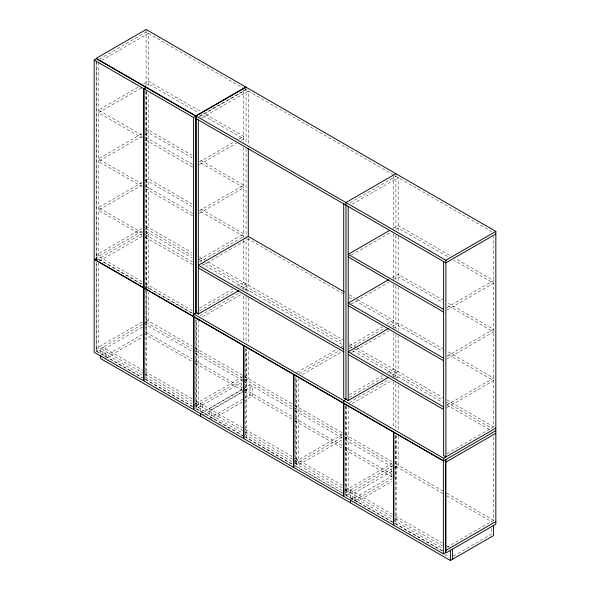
<?xml version="1.0" encoding="UTF-8"?>
<svg xmlns="http://www.w3.org/2000/svg" width="590" height="590" viewBox="0 0 590 590"><rect width="100%" height="100%" fill="white"/><g stroke="black" fill="none" stroke-linecap="round" stroke-linejoin="round"><path stroke-width="0.44" stroke-dasharray="2.95 2.21" d="M99.341 59.111L146.128 32.096L242.866 87.947M101.591 60.409L148.378 33.394L148.378 86.752M138.067 87.224L98.419 110.116L142.153 135.368M143.613 84.023L148.378 81.273L200.858 111.576M141.239 87.991L98.419 112.712L142.153 137.964M145.199 85.698L148.378 83.868L200.062 113.708M142.028 133.679L98.419 158.865L142.153 184.109M145.199 131.85L148.378 130.021L192.111 155.266M142.028 136.275L98.419 161.461L142.153 186.706M145.199 134.446L148.378 132.617L192.111 157.862M199.007 116.65L245.794 89.636M200.047 116.333L246.045 89.783M201.507 118.089L248.287 91.081L248.287 144.439M142.028 182.428L98.419 207.606L142.153 232.858M145.199 180.592L148.378 178.763L192.111 204.015M142.028 185.024L98.419 210.202L142.153 235.454M145.199 183.188L148.378 181.359L192.111 206.611M199.383 161.999L233.485 142.315M239.039 139.107L243.795 136.364L204.037 113.413M199.383 164.595L236.656 143.082M241.413 140.332L243.795 138.96L200.858 114.172M142.161 228.5L96.17 255.057L142.161 281.607M142.161 231.096L96.17 257.646L144.285 285.427M145.199 229.34L148.378 227.511L148.378 93.191M94.171 259.379L96.421 258.081L144.285 285.715M96.17 260.242L142.161 233.692M142.028 236.361L98.419 261.54L98.419 349.804M145.199 234.532L148.378 232.703L148.378 288.783M199.383 210.748L243.795 185.105L199.265 159.403M199.383 213.344L243.795 187.701L199.265 161.999M144.13 288.222L146.379 286.924L192.642 313.637M199.383 259.489L243.795 233.854L199.265 208.145M199.383 262.085L243.795 236.45L199.265 210.741M202.296 265.596L248.287 239.046L342.827 293.621M142.161 321.948L96.17 348.506L142.161 375.056M349.922 202.864L395.912 176.307M96.17 60.94L96.17 351.102L148.378 320.96L148.378 292.463M352.171 204.162L398.162 177.605L398.162 230.963M142.19 327.126L105.16 348.506L105.16 358.602M104.489 356.39L142.301 334.56M106.738 357.688L142.19 337.222M199.383 308.238L232.689 289.004M237.453 286.261L243.795 282.595L243.795 240.278M199.258 310.908L234.178 290.745M239.695 287.559L246.045 283.893M241.944 288.857L248.287 285.191L248.287 236.45M200.047 315.643L239.695 292.751M244.459 290.007L246.045 289.085M202.296 316.941L241.944 294.049M246.701 291.305L248.287 290.383L248.287 292.227M393.405 228.234L398.162 225.491L450.642 255.787M351.375 255.094L391.023 232.202M395.787 229.458L398.162 228.087L449.056 257.461M391.819 277.897L398.162 274.232L442.692 299.941M351.375 303.843L388.648 282.322M393.405 279.579L398.162 276.828L442.692 302.537M195.423 403.98L242.999 376.509M196.087 406.193L246.045 377.349M196.087 317.929L196.087 408.789L248.287 378.647L248.287 350.143M200.578 413.693L241.546 390.042L241.546 379.945M244.407 390.691L211.323 409.799L211.323 419.888M245.197 390.241L252.284 386.148L252.284 396.244L245.197 400.337M203.616 414.534L243.006 391.79M244.54 390.904L246.045 390.042L246.045 348.845M209.074 418.59L250.035 394.946L250.035 384.85L209.074 408.501L209.074 416.761M212.894 418.981L244.407 400.787M296.925 372.489L336.573 349.597M341.33 346.846L342.915 345.932M299.174 373.787L339.611 350.438M349.258 346.02L382.563 326.794M387.32 324.043L393.663 320.385L355.534 298.363M302.213 374.628L341.072 352.193M349.258 348.616L384.946 328.011M389.702 325.267L393.663 322.981L355.534 300.959M391.819 326.639L398.162 322.981L442.692 348.683M351.375 352.584L388.648 331.064M393.405 328.32L398.162 325.577L442.692 351.279M446.792 307.589L493.579 280.575L455.414 258.538M446.792 310.185L493.579 283.171L453.821 260.219M349.258 394.762L382.563 375.535M387.32 372.792L393.663 369.126L393.663 333.247M349.243 397.365L384.842 376.818M389.57 374.09L395.912 370.424M391.819 375.388L398.162 371.722L398.162 335.843M349.125 402.631L388.781 379.739M393.537 376.988L395.912 375.616M352.171 403.472L391.023 381.037M395.787 378.286L398.162 376.914L398.162 378.75M446.792 356.331L493.579 329.323L446.667 302.235M446.792 358.927L493.579 331.919L446.667 304.831M295.339 461.66L342.126 434.653M341.994 437.323L295.996 463.88L295.996 375.616M341.861 439.993L298.245 465.171L298.245 376.914M345.032 438.164L348.203 436.334M446.792 405.079L493.579 378.065L446.667 350.984M446.792 407.675L493.579 380.661L446.667 353.58M345.298 490.504L392.077 463.497M345.954 492.716L394.327 464.795M345.954 406.296L345.954 495.312L398.162 465.171L398.162 435.752M391.974 471.344L354.951 492.716L354.951 502.813M350.453 500.217L391.421 476.565L391.421 466.469M354.28 500.608L392.092 478.778M355.741 502.363L391.974 481.44M446.792 453.821L493.579 426.813L493.579 236.376M446.792 547.277L493.579 520.262L493.579 435.678M453.518 556.082L491.33 534.252L491.33 527.829M243.663 88.412L491.868 231.708M145.332 137.204L193.837 165.207M145.332 139.8L193.837 167.803M349.177 294.698L354.738 297.906M349.177 297.294L352.355 299.13M145.332 185.946L193.837 213.949M145.332 188.542L193.837 216.545M146.128 226.213L192.119 252.763M199.258 256.886L204.804 260.087M207.975 261.923L343.299 340.046M349.678 343.727L356.058 347.414M356.854 347.871L442.699 397.439M446.667 399.725L495.829 428.111M146.128 228.809L192.119 255.359M199.258 259.482L204.015 262.226M204.804 262.683L343.299 342.643M349.678 346.323L352.864 348.166M353.661 348.624L442.699 400.035M446.667 402.321L491.868 428.414M146.128 231.405L192.119 257.955M200.843 262.993L343.299 345.239M352.864 350.762L442.699 402.631M446.667 404.917L490.275 430.095M145.332 234.695L193.837 262.697M145.332 237.291L193.837 265.294M145.332 283.436L192.119 310.451M145.332 286.032L192.642 313.349M146.128 319.662L192.119 346.219M195.29 348.048L293.872 404.961M294.668 405.426L344.095 433.96M344.892 434.417L394.319 462.958M395.912 463.88L442.699 490.887M446.667 493.174L494.243 520.646M146.128 322.258L192.119 348.815M195.29 350.644L293.872 407.557M294.668 408.022L344.095 436.556M344.892 437.013L394.319 465.554M395.912 466.469L442.699 493.483M446.667 495.77L492.657 522.327M143.879 323.556L192.252 351.485M195.423 353.314L242.999 380.786M244.592 381.7L294.019 410.242M294.816 410.699L341.846 437.854M345.039 439.698L393.663 467.767M146.128 332.354L192.119 358.904M195.29 360.741L293.872 417.654M294.668 418.118L344.095 446.652M344.892 447.109L394.319 475.651M143.879 333.652L192.252 361.582M195.423 363.411L243.795 391.34M244.592 391.797L294.019 420.331M294.816 420.795L341.846 447.95M345.039 449.787L393.663 477.863M144.144 371.014L102.911 347.208L102.911 357.304M144.941 371.471L192.517 398.943M195.688 400.772L244.282 428.827M245.079 429.284L292.116 456.439M295.302 458.283L342.34 485.437M345.526 487.281L392.35 514.31M395.521 516.147L442.308 543.154M447.065 545.905L449.447 547.277M144.277 373.684L100.661 348.506L100.661 354.929M145.074 374.141L192.65 401.613M195.821 403.442L244.422 431.504M245.226 431.969L293.85 460.038M294.646 460.502L344.073 489.036M344.87 489.501L392.483 516.988M395.654 518.817L442.441 545.824M145.332 376.892L192.119 403.899M193.837 404.895L243.913 433.805M244.71 434.27L291.748 461.424M294.934 463.261L341.971 490.415M343.712 491.418L392.741 519.731M393.537 520.188L442.699 548.575M144.285 378.588L96.421 350.954L96.421 261.761M192.642 406.51L146.379 379.798L146.379 290.605M244.194 436.275L196.337 408.641L196.337 320.363M291.762 463.74L246.288 437.485L246.288 349.206M344.11 493.963L296.246 466.329L296.246 378.05M392.475 521.885L346.205 495.172L346.205 405.972M442.434 550.728L396.163 524.016L396.163 435.737M96.17 351.102L142.161 377.652M145.332 379.488L192.119 406.495M196.087 408.789L243.913 436.401M244.71 436.866L291.748 464.02M294.934 465.857L341.971 493.011M345.954 495.312L394.327 523.242M395.123 523.699L442.699 551.171M444.683 554.622L449.447 557.373M398.162 236.487L398.162 281.563M398.162 287.087L398.162 330.326M398.162 385.189L398.162 431.157M395.912 173.711L395.912 229.665M395.912 235.189L395.912 280.265M395.912 285.789L395.912 329.028M395.912 334.545L395.912 377.453M395.912 383.891L395.912 428.937M395.912 435.376L395.912 479.161M395.661 435.45L395.661 523.728M393.663 175.931L393.663 228.367M393.663 233.891L393.663 279.889M393.663 284.491L393.663 327.73M393.663 374.318L393.663 377.076M393.663 381.671L393.663 427.639M352.702 491.418L352.702 499.678M350.453 490.12L350.453 498.38M348.203 405.758L348.203 494.014M345.711 405.684L345.711 494.885M295.752 377.762L295.752 466.041M248.287 297.744L248.287 343.712M246.045 87.187L246.045 143.141M246.045 148.658L246.045 290.929M246.045 296.445L246.045 343.328M245.794 348.919L245.794 437.197M243.795 90.322L243.795 142.765M243.795 147.36L243.795 239.363M243.795 287.787L243.795 289.631M243.795 296.062L243.795 341.116M202.827 404.895L202.827 414.069M200.578 403.597L200.578 411.857M198.329 319.227L198.329 407.491M195.836 320.075L195.836 408.354M146.379 91.303L146.379 286.637M146.379 286.924L146.379 289.683M146.128 29.5L146.128 85.454M146.128 91.892L146.128 287.485M146.128 288.407L146.128 334.95M145.878 91.015L145.878 286.349M145.878 286.637L145.878 289.395M145.878 290.317L145.878 379.51M98.419 62.238L98.419 256.355M96.421 62.459L96.421 257.793M96.421 258.081L96.421 260.839"/><path stroke-width="0.89" d="M94.171 60.077L96.421 58.779L145.878 87.327L143.628 88.625L94.171 60.077L94.171 259.091L143.628 287.647L143.628 88.625M144.13 88.913L146.379 87.615L195.836 116.171L193.586 117.469L144.13 88.913L144.13 287.935L193.586 316.491L193.586 117.469M245.794 87.04L195.836 115.883L195.836 313.349M246.045 87.187L196.087 116.031L196.087 312.737L198.329 314.035L238.773 290.686M344.413 291.947L248.287 236.45L198.329 265.294L343.712 349.221M395.912 173.711L345.954 202.554L345.954 399.268M193.837 314.035L443.621 458.253L443.621 460.849L193.837 316.631L193.837 314.035L197.001 312.213M389.437 230.52L348.203 254.327L443.621 309.418M388.648 279.726L348.203 303.076L443.621 358.167M495.829 231.398L146.128 29.5L96.17 58.344L445.87 260.242L495.829 231.398L495.829 524.156L445.87 553L445.87 459.551M495.829 233.994L445.87 262.838L195.836 118.479M388.648 328.468L348.203 351.817L443.621 406.908M346.079 399.194L343.712 400.566L343.712 403.162M343.712 203.852L343.712 397.97L348.203 400.566L388.648 377.217M443.621 458.253L495.829 428.111M445.62 459.691L445.62 552.565L443.378 553.863L393.913 525.314L393.913 432.433L443.378 460.989L495.829 430.707M445.87 462.147L495.829 433.303M445.87 550.404L495.829 521.56M100.661 355.844L100.661 358.602L450.369 560.5L493.579 535.55L493.579 525.454M348.203 256.923L443.621 312.014M348.203 305.672L443.621 360.763M198.329 267.889L343.712 351.817M348.203 354.413L443.621 409.504M452.619 549.106L452.619 559.202M450.369 550.404L450.369 560.5M445.87 260.242L445.87 456.955L443.621 455.657L443.621 261.54M443.378 460.989L443.378 553.863M350.453 500.062L350.453 502.813M348.203 206.448L348.203 400.566M248.287 148.12L248.287 236.435M200.578 413.531L200.578 416.289M198.329 119.925L198.329 314.035M143.628 287.935L94.171 259.379L94.171 352.252L143.628 380.808L143.628 287.935M193.586 316.778L144.13 288.222L144.13 381.096L193.586 409.652L193.586 316.778M243.545 345.622L194.088 317.066L194.088 409.939L243.545 438.495L243.545 345.622M293.503 374.466L244.046 345.91L244.046 438.783L293.503 467.339L293.503 374.466M343.461 403.302L294.004 374.753L294.004 467.627L343.461 496.183L343.461 403.302M393.419 432.146L343.955 403.597L343.955 496.47L393.419 525.026L393.419 432.146"/></g></svg>
